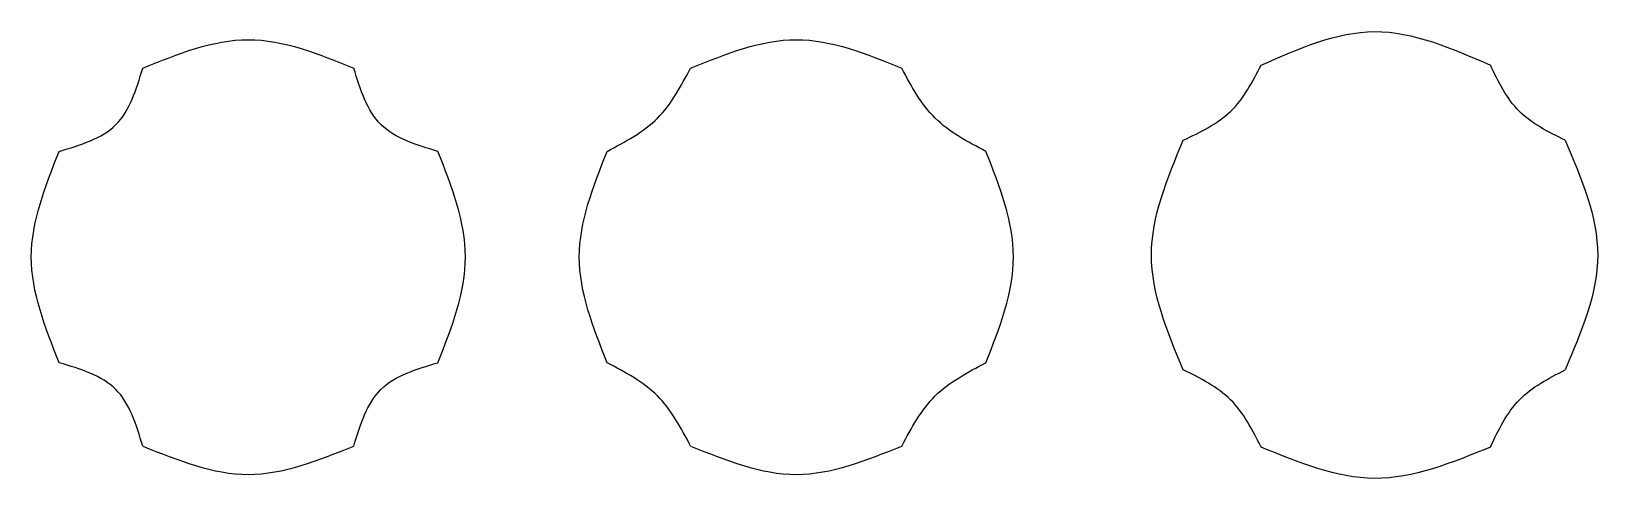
# Model space of a CAD drawing. Header units: inches. Extents: x 48 to 73.9, y 66 to 73.4.
import ezdxf

# ---------------------------------------------------------------- set-up
doc = ezdxf.new("R2010")
doc.units = ezdxf.units.IN
doc.header["$MEASUREMENT"] = 0

msp = doc.modelspace()

# ---------------------------------------------------------------- linework, layer by layer
for points, knots in [([(49.815, 72.814), (50.399, 73.05), (51.566, 73.521), (52.732, 73.05), (53.315, 72.814)], [0, 0, 0, 0, 1.815088, 3.624874, 3.624874, 3.624874, 3.624874]), ([(58.902, 72.814), (59.487, 73.05), (60.654, 73.521), (61.82, 73.05), (62.402, 72.814)], [0, 0, 0, 0, 1.815088, 3.624874, 3.624874, 3.624874, 3.624874]), ([(68.365, 72.864), (68.991, 73.14), (70.256, 73.697), (71.525, 73.143), (72.165, 72.864)], [0, 0, 0, 0, 1.960642, 3.95922, 3.95922, 3.95922, 3.95922]), ([(48.429, 71.436), (48.784, 71.542), (49.493, 71.753), (49.708, 72.461), (49.815, 72.814)], [0, 0, 0, 0, 1.040501, 2.076211, 2.076211, 2.076211, 2.076211]), ([(54.712, 71.436), (54.357, 71.541), (53.645, 71.751), (53.425, 72.46), (53.315, 72.814)], [0, 0, 0, 0, 1.041911, 2.083943, 2.083943, 2.083943, 2.083943]), ([(57.516, 71.436), (57.818, 71.595), (58.421, 71.913), (58.742, 72.514), (58.902, 72.814)], [0, 0, 0, 0, 0.999197, 1.99516, 1.99516, 1.99516, 1.99516]), ([(63.8, 71.436), (63.497, 71.594), (62.89, 71.912), (62.565, 72.513), (62.402, 72.814)], [0, 0, 0, 0, 1.002596, 2.003201, 2.003201, 2.003201, 2.003201]), ([(67.07, 71.619), (67.356, 71.755), (67.926, 72.026), (68.219, 72.585), (68.365, 72.864)], [0, 0, 0, 0, 0.923876, 1.839862, 1.839862, 1.839862, 1.839862]), ([(73.408, 71.619), (73.13, 71.756), (72.574, 72.03), (72.301, 72.586), (72.165, 72.864)], [0, 0, 0, 0, 0.902667, 1.803914, 1.803914, 1.803914, 1.803914]), ([(67.07, 67.819), (66.807, 68.453), (66.282, 69.719), (66.808, 70.986), (67.07, 71.619)], [0, 0, 0, 0, 1.97131, 3.942205, 3.942205, 3.942205, 3.942205]), ([(73.408, 71.619), (73.676, 70.986), (74.214, 69.719), (73.676, 68.452), (73.408, 67.819)], [0, 0, 0, 0, 1.974158, 3.948998, 3.948998, 3.948998, 3.948998]), ([(48.429, 67.936), (48.198, 68.519), (47.737, 69.686), (48.198, 70.852), (48.429, 71.436)], [0, 0, 0, 0, 1.809639, 3.619517, 3.619517, 3.619517, 3.619517]), ([(54.712, 67.936), (54.94, 68.519), (55.395, 69.686), (54.94, 70.852), (54.712, 71.436)], [0, 0, 0, 0, 1.808105, 3.616449, 3.616449, 3.616449, 3.616449]), ([(57.516, 67.936), (57.286, 68.519), (56.825, 69.686), (57.286, 70.852), (57.516, 71.436)], [0, 0, 0, 0, 1.809639, 3.619517, 3.619517, 3.619517, 3.619517]), ([(63.8, 67.936), (64.028, 68.519), (64.483, 69.686), (64.028, 70.852), (63.8, 71.436)], [0, 0, 0, 0, 1.808105, 3.616449, 3.616449, 3.616449, 3.616449]), ([(49.815, 66.555), (49.707, 66.909), (49.492, 67.617), (48.783, 67.83), (48.429, 67.936)], [0, 0, 0, 0, 1.039062, 2.077773, 2.077773, 2.077773, 2.077773]), ([(53.315, 66.555), (53.424, 66.909), (53.644, 67.619), (54.356, 67.83), (54.712, 67.936)], [0, 0, 0, 0, 1.041627, 2.085492, 2.085492, 2.085492, 2.085492]), ([(58.902, 66.555), (58.742, 66.856), (58.421, 67.458), (57.818, 67.777), (57.516, 67.936)], [0, 0, 0, 0, 0.99896, 1.996782, 1.996782, 1.996782, 1.996782]), ([(62.402, 66.555), (62.565, 66.856), (62.89, 67.458), (63.496, 67.776), (63.8, 67.936)], [0, 0, 0, 0, 1.000721, 2.004812, 2.004812, 2.004812, 2.004812]), ([(68.365, 66.538), (68.219, 66.822), (67.928, 67.392), (67.356, 67.677), (67.07, 67.819)], [0, 0, 0, 0, 0.932751, 1.865066, 1.865066, 1.865066, 1.865066]), ([(72.165, 66.538), (72.301, 66.822), (72.572, 67.388), (73.13, 67.676), (73.408, 67.819)], [0, 0, 0, 0, 0.919227, 1.829532, 1.829532, 1.829532, 1.829532]), ([(49.815, 66.555), (50.399, 66.32), (51.566, 65.851), (52.732, 66.321), (53.315, 66.555)], [0, 0, 0, 0, 1.814544, 3.623785, 3.623785, 3.623785, 3.623785]), ([(58.902, 66.555), (59.487, 66.32), (60.654, 65.851), (61.82, 66.321), (62.402, 66.555)], [0, 0, 0, 0, 1.814544, 3.623785, 3.623785, 3.623785, 3.623785]), ([(72.165, 66.538), (71.525, 66.277), (70.257, 65.76), (68.991, 66.28), (68.365, 66.538)], [0, 0, 0, 0, 1.988455, 3.938776, 3.938776, 3.938776, 3.938776])]:
    msp.add_open_spline(points, degree=3, knots=knots)

doc.saveas('drawing.dxf')
